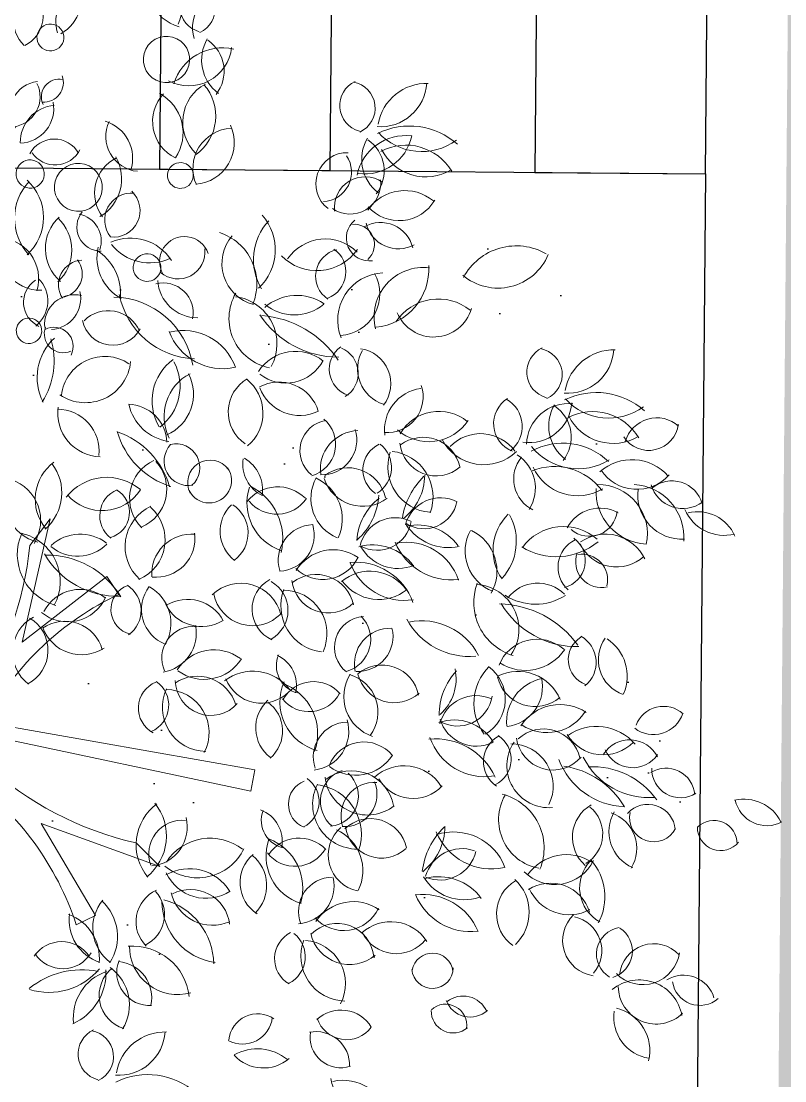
# Model space of a CAD drawing. Header units: millimetres. Extents: x 793 to 3159, y 750 to 2095.
# Drawn here: x 1216.486 to 1218.725, y 997.866 to 1000.975 of the extents above; entities that cross this region are included whole.
import ezdxf

# ---------------------------------------------------------------- set-up
doc = ezdxf.new("R2010")
doc.units = ezdxf.units.MM
doc.linetypes.add('CENTER', pattern=[50.8, 31.75, -6.35, 6.35, -6.35])
doc.linetypes.add('CONTINUA', pattern=[0])
for name, color, linetype in [('A-PISOS', 252, 'Continuous'), ('A-PROY', 252, 'Continuous'), ('A-VEGETACION', 65, 'Continuous')]:
    doc.layers.add(name, color=color, linetype=linetype)
doc.layers.add('JUNTA DE CONTROL', color=7, linetype='Continuous', true_color=0xf43e0b)
pattern_1 = [(50, (-2174.8441, -711.9263), (1.8218467, -0.1593909), [0.1905, -2.0955]), (355, (-2174.8441, -711.9263), (-0.3524342, 1.9105685), [0.1524, -1.6764058]), (100.451445, (-2174.6923, -711.9396), (1.4694125, 1.7511775), [0.1619001, -1.7809024]), (46.1842, (-2174.844, -711.4183), (2.7107904, -0.4204233), [0.28575, -3.14325]), (96.63556, (-2174.6182, -711.4533), (2.3740413, 2.4742612), [0.2428502, -2.671356]), (351.18415, (-2174.844, -711.4183), (2.3740413, 2.4742612), [0.2285997, -2.5145973]), (21, (-2174.5901, -711.5453), (1.5161439, -1.022652), [0.1905, -2.0955]), (326, (-2174.5901, -711.5453), (0.6180203, 1.8418797), [0.1524, -1.6764]), (71.451445, (-2174.4638, -711.6305), (2.1341642, 0.8192277), [0.1619001, -1.7808994]), (37.5, (-2174.8441, -711.9263), (0.03088603, 0.84555039), [0, -1.65608, 0, -1.7018, 0, -1.68275]), (7.5, (-2174.8441, -711.9263), (0.66819663, 1.00180575), [0, -0.97028, 0, -1.61798, 0, -0.64135]), (327.5, (-2175.4105, -711.9263), (1.35590595, -0.05728744), [0, -0.635, 0, -1.9812, 0, -2.6289]), (317.5, (-2175.6645, -711.9263), (1.4812918, 0.2542649), [0, -0.8255, 0, -1.31572, 0, -1.8669])]

# ---------------------------------------------------------------- blocks, each defined once
blk = doc.blocks.new('A$C15914C01')
at = {"layer": 'A-PISOS', "linetype": 'CONTINUA', "ltscale": 0.5}
h = blk.add_hatch(dxfattribs=at)
h.set_pattern_fill('AR-CONC', color=250, scale=0.01)
h.set_pattern_definition(pattern_1)
h.paths.add_polyline_path([(34.8168, -43.9696), (34.8168, -45.5368), (37.5768, -49.109), (37.8168, -48.8387), (37.8168, -47.0445), (37.1712, -47.0445)])
h.paths.add_polyline_path([(37.8168, 43.8485), (34.8168, 43.8485), (34.8168, 37.847), (34.8283, 37.0262), (37.8167, 37.0262)])
h.paths.add_polyline_path([(34.8283, 37.6485), (34.8168, 37.847), (34.8168, 34.847), (34.8283, 34.847)])
h.paths.add_polyline_path([(34.8283, 34.847), (34.8168, 34.847), (34.8168, 31.847), (34.8283, 31.847)])
h.paths.add_polyline_path([(34.8283, 31.847), (34.8168, 31.847), (34.8168, 28.847), (34.8283, 28.847)])
h.paths.add_polyline_path([(34.8283, 28.847), (34.8168, 28.847), (34.8168, 25.847), (34.8283, 25.847)])
h.paths.add_polyline_path([(34.8283, 25.847), (34.8168, 25.847), (34.8168, 22.847), (34.8283, 22.847)])
h.paths.add_polyline_path([(34.8283, 22.847), (34.8168, 22.847), (34.8168, 19.847), (34.8283, 19.847)])
h.paths.add_polyline_path([(34.8283, 19.847), (34.8168, 19.847), (34.8168, 16.847), (34.8283, 16.847)])
h.paths.add_polyline_path([(34.8283, 16.847), (34.8168, 16.847), (34.8168, 13.847), (34.8283, 13.847)])
h.paths.add_polyline_path([(34.8283, 13.847), (34.8168, 13.847), (34.8168, 10.847), (34.8283, 10.847)])
h.paths.add_polyline_path([(34.8283, 10.847), (34.8168, 10.847), (34.8168, 7.847), (34.8283, 7.847)])
h.paths.add_polyline_path([(34.8283, 7.847), (34.8168, 7.847), (34.8283, 4.847), (34.8302, 4.2785)])
h.paths.add_polyline_path([(35.4479, 70.8448), (34.8168, 70.847), (34.8168, 67.847), (35.4198, 67.8451)])
edge = h.paths.add_edge_path()
edge.add_line((34.8168, 74.1154), (34.8168, 73.847))
edge.add_line((34.8168, 73.847), (35.4697, 73.1776))
edge.add_arc((34.4697, 73.1776), 1, 360, 429.689)
h.paths.add_polyline_path([(34.8168, 43.847), (37.8168, 43.847), (34.8168, 43.8485)], flags=17)
h.paths.add_polyline_path([(37.8168, 3.6561), (34.828, 3.6563), (34.8168, -35.1005), (37.8168, -35.1005)])
h.paths.add_polyline_path([(34.8282, 4.2785), (34.8302, 4.2785), (34.8283, 4.847)])
h = blk.add_hatch(dxfattribs=at)
h.set_pattern_fill('AR-CONC', color=250, scale=0.01)
h.set_pattern_definition(pattern_1)
h.paths.add_polyline_path([(34.8168, -42.8196), (32.6278, -43.153), (34.8205, -45.9618), (37.6167, -49.5446), (37.8168, -49.3615), (37.8119, -45.957), (37.2624, -45.9569), (35.0767, -43.153)])
h.paths.add_polyline_path([(37.8168, -31.153), (31.8168, -31.153), (31.8168, -34.153), (37.8168, -34.153)])
h.paths.add_polyline_path([(37.8168, -28.153), (31.8168, -28.153), (31.8168, -31.153), (37.8168, -31.153)])
h.paths.add_polyline_path([(37.8168, -25.153), (31.8168, -25.153), (31.8168, -28.153), (37.8168, -28.153)])
h.paths.add_polyline_path([(37.8168, -22.153), (31.8168, -22.153), (31.8168, -25.153), (37.8168, -25.153)])
h.paths.add_polyline_path([(37.8168, -19.153), (31.8168, -19.153), (31.8168, -22.153), (37.8168, -22.153)])
h.paths.add_polyline_path([(37.8168, -16.153), (31.8168, -16.153), (31.8168, -19.153), (37.8168, -19.153)])
h.paths.add_polyline_path([(37.8168, -13.153), (31.8168, -13.153), (31.8168, -16.153), (37.8168, -16.153)])
h.paths.add_polyline_path([(37.8168, -10.153), (31.8168, -10.153), (31.8168, -13.153), (37.8168, -13.153)])
h.paths.add_polyline_path([(37.8168, -7.153), (31.8168, -7.153), (31.8168, -10.153), (37.8168, -10.153)])
h.paths.add_polyline_path([(37.8168, -4.153), (31.8168, -4.153), (31.8168, -7.153), (37.8168, -7.153)])
h.paths.add_polyline_path([(37.8168, -1.153), (31.8168, -1.153), (31.8168, -4.153), (37.8168, -4.153)])
h.paths.add_polyline_path([(37.8168, 1.847), (30.6868, 1.8451), (30.685, -0.9441), (31.8168, -0.2966), (31.8168, -1.153), (37.8168, -1.153)])
h.paths.add_polyline_path([(34.59, 4.845), (30.6888, 4.8472), (30.6868, 1.8451), (34.8168, 1.847), (37.8168, 1.847), (37.8222, 3.6561), (34.5899, 3.6564)])
h.paths.add_polyline_path([(34.5903, 7.847), (30.6908, 7.8447), (30.6888, 4.8472), (34.59, 4.845)])
h.paths.add_polyline_path([(34.5906, 10.845), (30.6929, 10.847), (30.6908, 7.847), (34.5903, 7.847)])
h.paths.add_polyline_path([(34.5908, 13.845), (30.695, 13.847), (30.6929, 10.8498), (34.5906, 10.845)])
h.paths.add_polyline_path([(34.5911, 16.845), (30.6969, 16.8585), (30.6949, 13.847), (34.5908, 13.845)])
h.paths.add_polyline_path([(34.5914, 19.847), (30.6989, 19.8439), (30.6969, 16.847), (34.5911, 16.845)])
h.paths.add_polyline_path([(34.5917, 22.847), (30.701, 22.847), (30.6989, 19.847), (34.5914, 19.847)])
h.paths.add_polyline_path([(34.5919, 25.845), (30.703, 25.8545), (30.701, 22.847), (34.5917, 22.847)])
h.paths.add_polyline_path([(34.5922, 28.845), (30.705, 28.847), (30.703, 25.8545), (34.5919, 25.845)])
h.paths.add_polyline_path([(34.5925, 31.845), (30.707, 31.847), (30.705, 28.8431), (34.5922, 28.845)])
h.paths.add_polyline_path([(34.5927, 34.847), (30.7091, 34.847), (30.707, 31.847), (34.5925, 31.845)])
h.paths.add_polyline_path([(34.8168, 37.847), (30.7111, 37.8474), (30.7091, 34.847), (34.5927, 34.847), (34.5929, 37.0264), (34.8167, 37.0263)])
h.paths.add_polyline_path([(34.8168, 40.847), (30.7131, 40.8474), (30.7111, 37.8474), (34.8168, 37.847)])
h.paths.add_polyline_path([(31.8168, -35.1004), (37.8168, -35.1004), (37.8168, -34.153), (31.8168, -34.153)])
h.paths.add_polyline_path([(34.8168, -42.8196), (31.8168, -38.9711), (31.8168, -42.1142), (32.6278, -43.153)])
edge = h.paths.add_edge_path()
edge.add_arc((36.3898, 42.3598), 1.2114, 269.2435, 270.7565)
edge.add_line((36.4058, 41.1485), (36.3738, 41.1485))
h.paths.add_polyline_path([(33.4212, 52.8383), (33.4232, 55.847), (30.7232, 55.8475), (30.7212, 52.8475)])
h.paths.add_polyline_path([(33.4293, 64.8439), (33.4313, 67.847), (30.7313, 67.8588), (30.7293, 64.847)])
h.paths.add_polyline_path([(33.4253, 58.8475), (33.4273, 61.8475), (30.7273, 61.8475), (30.7252, 58.8475)])
h.paths.add_polyline_path([(33.4273, 61.847), (33.4293, 64.847), (30.7293, 64.8469), (30.7273, 61.847)])
h.paths.add_polyline_path([(33.4232, 55.8473), (33.4252, 58.8443), (30.7252, 58.8521), (30.7233, 55.8475)])
h.paths.add_polyline_path([(33.4192, 49.8415), (33.4212, 52.8413), (30.7212, 52.8475), (30.7192, 49.8415)])
h.paths.add_polyline_path([(33.4172, 46.8418), (33.4192, 49.8415), (30.7192, 49.8415), (30.7171, 46.8418)])
edge = h.paths.add_edge_path()
edge.add_line((33.4164, 45.5627), (33.4172, 46.8418))
edge.add_line((33.4172, 46.8418), (30.7171, 46.8418))
edge.add_line((30.7171, 46.8418), (30.7131, 40.8474))
edge.add_line((30.7131, 40.8474), (34.8168, 40.847))
edge.add_line((34.8168, 40.847), (34.8168, 43.672))
edge.add_arc((35.4163, 45.58), 2, 180.4964, 252.5566, ccw=False)
edge = h.paths.add_edge_path()
edge.add_line((33.4183, 67.8436), (33.4463, 70.8436))
edge.add_line((33.4463, 70.8436), (31.8168, 70.8493))
edge.add_line((31.8168, 70.8493), (29.2404, 70.847))
edge.add_arc((28.732, 68.9127), 2, -0.0386, 75.2748, ccw=False)
edge.add_line((30.732, 68.9114), (30.7313, 67.8475))
edge.add_line((30.7313, 67.8475), (33.4183, 67.8436))
edge = h.paths.add_edge_path()
edge.add_line((33.4333, 70.8393), (33.4337, 71.5955))
edge.add_arc((31.4338, 71.5781), 2, 0.4964, 78.8828)
edge.add_line((31.8194, 73.5406), (31.8168, 70.847))
edge.add_line((31.8168, 70.847), (33.4333, 70.8393))
h = blk.add_hatch(dxfattribs=at)
h.set_pattern_fill('AR-HBONE', color=250, scale=0.005, angle=45)
h.set_pattern_definition([(90, (-2174.8441, -711.9263), (-0.508, 0.508), [1.524, -0.508]), (180, (-2174.8441, -711.4183), (-0.508, 0.508), [1.524, -0.508])])
h.paths.add_polyline_path([(40.8168, 40.847), (37.8168, 40.847), (37.8168, 38.0242), (37.8168, 37.6485), (39.0283, 37.6485), (40.8168, 37.847)])
h.paths.add_polyline_path([(40.8168, 37.847), (39.0283, 37.6485), (39.0283, 34.847), (40.8168, 34.847)])
h.paths.add_polyline_path([(40.8168, 34.8315), (39.0283, 34.8315), (39.0283, 28.847), (40.8168, 28.847)])
h.paths.add_polyline_path([(40.8168, 28.847), (39.0283, 28.847), (39.0283, 25.847), (40.8168, 25.847)])
h.paths.add_polyline_path([(40.8168, 25.847), (39.0283, 25.847), (39.0283, 22.847), (40.8168, 22.847)])
h.paths.add_polyline_path([(40.8168, 22.847), (39.0283, 22.847), (39.0283, 19.847), (40.8168, 19.847)])
h.paths.add_polyline_path([(40.8168, 19.847), (39.0283, 19.847), (39.0283, 16.847), (40.8168, 16.847)])
h.paths.add_polyline_path([(40.8168, 16.847), (39.0283, 16.847), (39.0283, 13.847), (40.8168, 13.847)])
h.paths.add_polyline_path([(40.8168, 13.847), (39.0283, 13.847), (39.0283, 10.8467), (40.8168, 10.847)])
h.paths.add_polyline_path([(40.8168, 10.847), (39.0283, 10.8467), (39.0283, 7.847), (40.8168, 7.847)])
h.paths.add_polyline_path([(40.8168, 7.847), (39.0283, 7.847), (39.0283, 4.2785), (40.8168, 4.847)])
h.paths.add_polyline_path([(40.8168, 1.847), (37.8168, 1.847), (37.8168, -1.153), (40.8168, -1.153)])
h.paths.add_polyline_path([(40.8168, -1.153), (37.8168, -1.153), (37.8168, -4.153), (40.8168, -4.153)])
h.paths.add_polyline_path([(40.8168, -4.153), (37.8168, -4.153), (37.8168, -7.153), (40.8168, -7.153)])
h.paths.add_polyline_path([(40.8168, -7.153), (37.8168, -7.153), (37.8168, -10.153), (40.8168, -10.153)])
h.paths.add_polyline_path([(40.8168, -10.153), (37.8168, -10.153), (37.8168, -13.153), (40.8168, -13.153)])
h.paths.add_polyline_path([(40.8168, -13.8545), (40.8168, -13.153), (37.8168, -13.153), (37.8168, -16.153), (39.7085, -16.153), (39.7085, -13.8545)])
h.paths.add_polyline_path([(39.7084, -16.153), (37.8168, -16.153), (37.8168, -19.153), (39.7084, -19.153)])
h.paths.add_polyline_path([(39.6177, -19.153), (37.8168, -19.153), (37.8168, -22.153), (39.6177, -22.153)])
h.paths.add_polyline_path([(39.6202, -22.153), (37.8168, -22.153), (37.8168, -25.153), (39.6202, -25.153)])
h.paths.add_polyline_path([(39.6177, -25.153), (37.8168, -25.153), (37.8168, -28.153), (39.6177, -28.153)])
h.paths.add_polyline_path([(39.6177, -28.153), (37.8168, -28.153), (37.8168, -31.153), (39.6177, -31.153)])
h.paths.add_polyline_path([(39.6177, -31.153), (37.8168, -31.153), (37.8168, -34.153), (39.6177, -34.153)])
h.paths.add_polyline_path([(39.6177, -34.153), (37.8168, -34.153), (37.8168, -35.1024), (39.6177, -35.1024)])
h.paths.add_polyline_path([(40.8168, -45.957), (37.8168, -45.957), (37.8168, -49.3615), (38.3271, -48.8946), (38.7327, -49.153), (39.1705, -49.4318), (40.8168, -49.153)])
h.paths.add_polyline_path([(40.8168, -49.153), (39.1705, -49.4318), (38.8819, -50.3504), (40.8217, -50.3538)])
h.paths.add_polyline_path([(40.8168, 43.5795), (37.8168, 43.5798), (37.8168, 40.847), (40.8168, 40.847)])
h.paths.add_polyline_path([(38.79, 4.2785), (38.7899, 3.656), (37.8168, 3.6561), (37.8168, 1.847), (40.8168, 1.847), (40.8168, 4.847), (39.0283, 4.2785)])
blk = doc.blocks.new('XR-CONJUNTO$0$A$C458D45B7')
at = {"lineweight": 0, "extrusion": (-2.43104e-07, -5.45806e-06, 1)}
blk.add_lwpolyline([(0.1057, -1.746), (0.1681, -1.7494, -0.110183), (-0.0866, -0.95, -0.110183), (0.0225, -0.1181, 0.069274), (0.0548, -0.1083, -0.159056), (0.3751, -0.5382), (0.4313, -0.5098), (0.2694, -0.2414), (0.6188, -0.3643), (0.5483, -0.2962, -0.129481), (0.1024, -0.068, 0.184379), (0.1254, 0.0127), (0.8832, -0.1415), (0.8943, -0.0784), (0.1156, 0.0518, -0.487233), (0.1075, 0.0667, -0.157099), (0.4909, 0.4325), (0.4557, 0.4846), (0.2096, 0.2904), (0.2879, 0.6525), (0.2292, 0.5741, -0.1274), (0.063, 0.1098, -1.508538), (0.0487, 0.1166), (-0.0409, 1.3604), (-0.1014, 1.2588), (-0.0393, 0.4627, -0.187108), (-0.3498, 1.1361), (-0.3949, 1.1174), (-0.3356, 0.7801), (-0.586, 0.9428), (-0.6161, 0.9071, -0.222061), (-0.0345, 0.1193), (-0.0367, 0.1218), (-0.9935, 0.563), (-0.9683, 0.4373, -0.148996), (-0.7862, 0.3977), (-0.1177, 0.0214, -0.61159), (-0.1188, -0.006, -0.101655), (-1.381, -0.3864), (-1.4565, -0.4291), (-0.657, -0.3716, -0.12496), (-1.5382, -0.8654), (-1.5037, -0.924), (-0.968, -0.7054), (-1.2263, -1.1913), (-1.1801, -1.2004, -0.176723), (-0.0978, -0.0662, 0.164875), (-0.0374, -0.112, -0.122319), (-0.6656, -1.3725), (-0.6394, -1.3961), (-0.165, -0.7555, -0.101541), (-0.347, -1.7346), (-0.3067, -1.749), (-0.1198, -1.2235), (0.1057, -1.746)], format="xyb", close=True, dxfattribs=at)
at = {"lineweight": 0, "extrusion": (2.43104e-07, 5.45806e-06, -1)}
for centre, major_axis, start_param, end_param in [((0.688, 2.225), (0.0962, 0.0876, 0), 2.57333, 4.340108), ((0.5415, 2.16), (0.0814, -0.0894, 0), 4.063505, 5.902251), ((0.4113, 2.1131), (0.0882, 0.0804, 0), 3.589355, 4.996061), ((0.2426, 2.1833), (0.0844, -0.0926, 0), -1.249896, 0.196732), ((0.7328, 2.1612), (0.0578, 0.0526, 0), 2.569534, 5.006064), ((0.8068, 2.0986), (0.0767, -0.0842, 0), 2.01587, 3.830331), ((0.6811, 2.1531), (0.0521, -0.0572, 0), 4.051015, 6.582941), ((0.2617, 2.1105), (0.0688, 0.0627, 0), 3.032355, 5.058346), ((0.1574, 2.1274), (0.0654, -0.0718, 0), 4.641666, 6.55095), ((0.2763, 2.065), (0.0265, -0.0292, 0), 2.96706, 9.250245), ((0.6173, 2.0033), (0.0458, -0.0503, 0), 2.96706, 9.250245), ((0.8432, 2.0039), (0.0909, 0.0828, 0), 2.943806, 4.400315), ((0.6766, 1.9695), (0.0813, 0.074, 0), 6.042078, 7.680112), ((0.6822, 2.053), (0.0934, 0.0851, 0), 0.83891, 2.788684), ((0.7827, 1.8893), (0.1106, 0.1007, 0), 4.167211, 5.662811), ((0.2485, 1.8483), (0.0645, 0.0587, 0), 3.279326, 5.34853), ((0.1587, 1.8899), (0.0599, -0.0657, 0), -1.298179, 0.629945), ((0.3027, 1.8914), (0.038, 0.0346, 0), 3.41254, 5.663172), ((0.2576, 1.933), (0.0391, -0.0429, 0), -1.182408, 0.791652), ((0.7942, 1.8207), (0.0945, 0.0861, 0), 3.069205, 4.94146), ((0.6241, 1.8375), (0.0937, -0.1029, 0), -1.562221, 0.105445), ((1.2047, 1.8735), (0.0578, 0.0526, 0), 2.569534, 5.006064), ((1.153, 1.8655), (0.0521, -0.0572, 0), 4.051015, 6.582941), ((1.245, 1.9477), (0.0917, -0.1007, 0), -0.777492, 0.800951), ((1.3822, 1.7948), (0.0977, -0.1073, 0), 2.477681, 3.902549), ((0.6974, 1.8223), (0.0803, -0.0881, 0), 1.183739, 3.047674), ((0.5353, 1.7872), (0.0891, -0.0979, 0), 4.371945, 6.030471), ((0.2993, 1.7579), (0.0802, 0.073, 0), 3.851049, 5.360604), ((0.1863, 1.8557), (0.0752, 0.0685, 0), 0.549271, 2.256423), ((0.5443, 1.7771), (0.0762, 0.0694, 0), 2.397876, 4.305471), ((0.4071, 1.7121), (0.0839, 0.0764, 0), 5.736427, 7.331583), ((0.6963, 1.7598), (0.0902, 0.0822, 0), 0.291251, 2.225608), ((1.3334, 1.6034), (0.156, 0.1421, 0), 4.983233, 6.17178), ((0.8155, 1.6854), (0.0871, 0.0794, 0), 3.456952, 5.395047), ((1.3151, 1.7162), (0.0909, 0.0828, 0), 2.943806, 4.400315), ((1.3213, 1.6411), (0.1073, 0.0977, 0), 4.075394, 5.568293), ((1.2007, 1.813), (0.1037, 0.0945, 0), 0.93843, 2.439379), ((1.1485, 1.6818), (0.0813, 0.074, 0), 6.042078, 7.680112), ((1.3664, 1.9112), (0.1269, 0.1155, 0), 1.666781, 3.133707), ((1.3223, 1.6016), (0.1055, -0.1158, 0), 3.38331, 4.908592), ((0.2911, 1.6865), (0.0543, -0.0596, 0), 2.783843, 4.943077), ((1.3796, 1.8101), (0.0974, -0.107, 0), 0.190237, 1.841773), ((0.2206, 1.6638), (0.0279, -0.0307, 0), 2.96706, 9.250245), ((0.2927, 1.773), (0.0551, -0.0605, 0), -0.367339, 1.701332), ((0.5249, 1.6104), (0.0852, 0.0776, 0), 3.223324, 4.985448), ((0.3599, 1.6511), (0.0868, -0.0953, 0), -1.359902, 0.197615), ((1.1499, 1.643), (0.0617, -0.0677, 0), 1.384738, 3.90545), ((1.0761, 1.677), (0.064, 0.0583, 0), 0.142939, 2.254521), ((0.3621, 1.6258), (0.0473, -0.0519, 0), 2.96706, 9.250245), ((0.6611, 1.6633), (0.0255, -0.028, 0), 2.96706, 9.250245), ((1.1583, 1.6449), (0.0609, -0.0669, 0), -0.950418, 1.336182), ((1.2034, 1.5741), (0.0607, -0.0666, 0), 2.180672, 4.465833), ((0.3329, 1.535), (0.1162, 0.1058, 0), 3.122332, 4.628138), ((0.1137, 1.5352), (0.0992, -0.1089, 0), 4.60613, 6.275435), ((1.3207, 1.4939), (0.0968, 0.0882, 0), 4.468963, 6.135104), ((0.519, 1.5316), (0.0583, 0.0531, 0), 3.20052, 5.540096), ((0.4659, 1.5585), (0.0576, 0.0524, 0), 6.197346, 8.707644), ((1.3021, 1.6577), (0.0817, -0.0897, 0), -0.311589, 1.576583), ((0.3928, 1.4461), (0.093, 0.0847, 0), 3.00647, 4.70236), ((0.2174, 1.441), (0.0857, -0.0942, 0), 4.621829, 6.268915), ((0.4297, 1.5099), (0.0477, -0.0524, 0), 0.723336, 2.981842), ((0.351, 1.4686), (0.0589, 0.0537, 0), 5.629135, 7.342477), ((1.0445, 1.4197), (0.1124, -0.1235, 0), 1.763492, 3.048606), ((0.7863, 1.4466), (0.1042, -0.1145, 0), -1.558089, -0.023624), ((1.2163, 1.4846), (0.0497, 0.0453, 0), 2.154095, 4.761131), ((1.1728, 1.4657), (0.0436, 0.0397, 0), 5.34712, 7.859851), ((1.25, 1.4337), (0.0652, -0.0716, 0), 3.353873, 5.207545), ((1.3013, 1.5509), (0.0718, 0.0654, 0), 1.80201, 3.64249), ((0.5181, 1.3374), (0.1044, 0.0951, 0), 5.019594, 6.451334), ((0.7305, 1.3462), (0.1061, -0.1165, 0), 4.17789, 5.832144), ((0.1269, 1.3556), (0.0816, -0.0896, 0), 3.861328, 5.736568), ((0.2517, 1.4439), (0.0813, -0.0893, 0), 0.692403, 2.597207), ((0.6755, 1.4112), (0.0541, 0.0492, 0), 3.323125, 6.680457), ((0.9098, 1.4071), (0.0922, 0.084, 0), 2.564354, 4.581363), ((1.0885, 1.3478), (0.0896, -0.0984, 0), 2.894701, 4.651743), ((1.6493, 1.2899), (0.1299, 0.1183, 0), 4.360495, 5.965464), ((0.5532, 1.4203), (0.0906, -0.0995, 0), 1.225027, 2.53816), ((0.3386, 1.3139), (0.1111, 0.1012, 0), 5.998219, 7.087887), ((0.5719, 1.5492), (0.0963, -0.1058, 0), 0.28559, 1.630807), ((0.5656, 1.3923), (0.03, 0.0273, 0), 4.537856, 10.821041), ((0.6565, 1.4383), (0.058, 0.0528, 0), 0.609123, 3.014918), ((1.0623, 1.533), (0.1074, 0.0978, 0), 1.343784, 3.09522), ((1.1401, 1.3718), (0.0592, 0.0539, 0), 2.883799, 5.216128), ((1.0667, 1.3837), (0.0606, 0.0551, 0), 6.049447, 8.223314), ((1.5934, 1.501), (0.1183, 0.1077, 0), 1.123877, 3.002143), ((0.3792, 1.34), (0.0537, 0.0489, 0), 3.300559, 5.386403), ((0.3059, 1.3712), (0.047, -0.0517, 0), -1.484129, 0.591907), ((1.3773, 1.2548), (0.1071, 0.0976, 0), 3.627143, 5.564226), ((1.2205, 1.3933), (0.1266, 0.1153, 0), 0.666936, 2.208248), ((1.264, 1.2447), (0.093, -0.1021, 0), 1.914643, 3.826952), ((1.1267, 1.3204), (0.0823, -0.0904, 0), -1.350697, 0.677345), ((0.2821, 1.2878), (0.0574, 0.0522, 0), 2.730264, 4.858108), ((0.1823, 1.2903), (0.0689, 0.0627, 0), 6.226378, 7.911591), ((0.6146, 1.2601), (0.0646, 0.0589, 0), 5.18643, 7.216869), ((0.7131, 1.3623), (0.078, -0.0856, 0), 0.71814, 2.246675), ((0.3543, 1.2232), (0.0647, 0.0589, 0), 3.77537, 5.684318), ((0.2804, 1.2992), (0.0616, -0.0676, 0), -1.060709, 0.668141), ((0.7141, 1.3599), (0.1576, -0.173, 0), 0.768602, 2.105454), ((0.9544, 1.2463), (0.1089, 0.0991, 0), 2.493376, 4.396862), ((0.8083, 1.1701), (0.0944, -0.1037, 0), 4.007914, 5.933263), ((1.0067, 1.1728), (0.1048, 0.0954, 0), 4.716479, 6.042626), ((1.4218, 1.1595), (0.1096, 0.0998, 0), 4.447218, 6.124093), ((0.4666, 1.0653), (0.1771, 0.1613, 0), 5.461091, 6.84641), ((0.9976, 1.3915), (0.0994, 0.0906, 0), 1.606077, 3.000648), ((1.4067, 1.3114), (0.0854, 0.0778, 0), 1.013458, 3.478607), ((0.2212, 1.2039), (0.0251, -0.0276, 0), 2.96706, 9.250245), ((0.4539, 1.1647), (0.0674, -0.074, 0), 3.084947, 5.021288), ((1.126, 1.4092), (0.1849, -0.2031, 0), 0.724844, 1.720325), ((0.8824, 0.9572), (0.2007, -0.2203, 0), 3.951237, 4.849497), ((0.3219, 1.1961), (0.0413, 0.0376, 0), 1.904971, 4.226386), ((0.2947, 1.1586), (0.0418, 0.038, 0), 4.960058, 7.482544), ((0.4667, 1.2536), (0.0608, -0.0668, 0), -0.356332, 2.108317), ((0.6754, 1.047), (0.1193, 0.1087, 0), 5.189388, 6.675069), ((0.404, 1.0684), (0.1166, 0.1062, 0), 3.391768, 4.694757), ((0.789, 1.2657), (0.1133, -0.1244, 0), 0.509459, 1.944003), ((0.0747, 1.1135), (0.1489, -0.1635, 0), -1.143034, -0.269005), ((1.0044, 1.0208), (0.0958, 0.0872, 0), 4.447811, 6.117663), ((1.1831, 1.0996), (0.0543, -0.0596, 0), 1.053155, 3.251216), ((1.1076, 1.0867), (0.0591, 0.0538, 0), 5.835663, 8.030113), ((1.2949, 1.1015), (0.0809, 0.0737, 0), 2.615368, 4.390992), ((1.1796, 1.057), (0.0767, 0.0698, 0), 5.582465, 7.669786), ((1.7599, 1.0963), (0.0578, 0.0526, 0), 2.569534, 5.006064), ((1.7082, 1.0883), (0.0521, -0.0572, 0), 4.051015, 6.582941), ((1.8002, 1.1705), (0.0917, -0.1007, 0), -0.777492, 0.800951), ((1.9374, 1.0176), (0.0977, -0.1073, 0), 2.477681, 3.902549), ((0.4453, 1.0026), (0.0862, -0.0946, 0), 2.411906, 4.458151), ((0.733, 1.0028), (0.1005, -0.1104, 0), 1.763934, 3.246801), ((0.9742, 1.1809), (0.0917, 0.0835, 0), 1.215767, 2.960129), ((0.3875, 1.1271), (0.0983, 0.0895, 0), 0.821795, 2.898602), ((0.5136, 1.0438), (0.1022, -0.1123, 0), -1.329517, 0.075588), ((0.7607, 0.957), (0.1046, 0.0952, 0), 3.406103, 4.964674), ((0.5733, 1.0213), (0.0973, 0.0886, 0), 0.263422, 1.881827), ((0.9191, 0.9718), (0.0753, -0.0827, 0), 1.313815, 3.349576), ((0.7825, 0.9675), (0.0853, -0.0936, 0), 4.544935, 6.312543), ((0.9566, 0.9403), (0.0806, -0.0885, 0), 3.370813, 5.157583), ((1.0156, 1.0868), (0.0921, 0.0838, 0), 1.841381, 3.51856), ((1.3902, 0.9219), (0.092, 0.0838, 0), 3.755875, 5.297094), ((1.2736, 1.0193), (0.0776, 0.0706, 0), 0.406359, 2.386168), ((1.8885, 0.8262), (0.156, 0.1421, 0), 4.983233, 6.17178), ((1.672, 0.944), (0.0638, 0.0581, 0), 2.666489, 4.89175), ((1.5789, 0.9353), (0.0672, 0.0612, 0), 5.948182, 7.930883), ((1.6894, 1.0137), (0.0927, 0.0844, 0), 0.799218, 2.447222), ((1.8061, 0.8808), (0.0831, -0.0913, 0), 2.334246, 3.973514), ((1.8703, 0.939), (0.0909, 0.0828, 0), 2.943806, 4.400315), ((1.7037, 0.9046), (0.0813, 0.074, 0), 6.042078, 7.680112), ((1.9216, 1.134), (0.1269, 0.1155, 0), 1.666781, 3.133707), ((1.8775, 0.8244), (0.1055, -0.1158, 0), 3.38331, 4.908592), ((0.4352, 0.9639), (0.0945, 0.0861, 0), 2.328388, 4.010629), ((0.3074, 0.8519), (0.0825, -0.0906, 0), 3.871605, 5.548723), ((0.5124, 0.8744), (0.0783, -0.0859, 0), 3.897025, 5.395627), ((0.6515, 1.021), (0.0937, -0.1029, 0), 0.865807, 2.090792), ((1.4262, 0.848), (0.0876, -0.0961, 0), 2.814409, 4.565511), ((1.9348, 1.0329), (0.0974, -0.107, 0), 0.190237, 1.841773), ((2.0648, 0.8685), (0.071, 0.0646, 0), 4.151426, 6.168286), ((1.1085, 0.8596), (0.0605, -0.0665, 0), 1.397227, 3.718561), ((1.0273, 0.8777), (0.0708, 0.0645, 0), 6.13543, 8.311571), ((1.3947, 1.027), (0.0932, -0.1024, 0), -0.25807, 1.453854), ((2.0405, 0.9558), (0.0587, -0.0645, 0), -0.724942, 1.726058), ((0.7111, 0.9782), (0.1764, 0.1607, 0), 2.607777, 3.594798), ((0.4092, 0.6837), (0.1599, -0.1755, 0), 4.193139, 5.172554), ((1.1927, 0.8056), (0.0766, -0.0842, 0), 2.169655, 3.836341), ((1.083, 0.891), (0.0687, -0.0755, 0), -1.14803, 0.774852), ((1.3802, 0.7905), (0.0819, 0.0746, 0), 4.800278, 6.787688), ((1.5489, 0.7897), (0.0916, 0.0834, 0), 4.639012, 6.391459), ((1.7909, 0.6955), (0.1422, 0.1295, 0), 4.938646, 6.213219), ((0.6923, 0.8252), (0.053, 0.0483, 0), 2.11983, 4.621615), ((0.6552, 0.806), (0.0473, -0.0519, 0), 3.641237, 6.274918), ((1.2873, 0.805), (0.0618, 0.0563, 0), 2.887633, 4.992149), ((1.1995, 0.8106), (0.0592, -0.065, 0), 4.536575, 6.457466), ((1.4175, 0.8946), (0.0717, -0.0787, 0), 0.005641, 2.204362), ((1.5569, 0.9599), (0.1017, 0.0926, 0), 1.53285, 3.394624), ((1.8321, 0.9856), (0.1277, 0.1163, 0), 1.736283, 3.202468), ((1.4108, 0.8151), (0.0902, -0.0991, 0), 0.806193, 2.626396), ((1.2759, 0.7256), (0.0902, -0.0991, 0), 3.977608, 5.798449), ((1.7473, 0.7824), (0.0749, 0.0682, 0), 2.758287, 4.551845), ((1.5937, 0.7543), (0.0858, 0.0782, 0), 6.016735, 7.583178), ((1.9932, 0.6983), (0.0961, -0.1055, 0), 3.150996, 4.716777), ((0.3803, 0.7108), (0.0919, -0.1009, 0), 1.624865, 3.229554), ((0.1796, 0.7281), (0.1049, 0.0955, 0), 0.07837, 1.580857), ((0.6433, 0.7157), (0.0909, 0.0827, 0), 3.087567, 5.006464), ((0.5096, 0.7413), (0.0805, -0.0883, 0), 4.696397, 6.629756), ((0.7562, 0.7629), (0.0488, 0.0445, 0), 3.38584, 6.377399), ((0.9534, 0.8183), (0.0686, -0.0753, 0), 1.181124, 2.464126), ((0.8007, 0.7407), (0.0738, -0.081, 0), 4.41164, 5.590802), ((1.1603, 0.6968), (0.0837, 0.0762, 0), 4.801306, 6.789719), ((1.7659, 0.6448), (0.1288, 0.1173, 0), 5.061729, 6.377885), ((1.8322, 0.877), (0.0963, -0.1058, 0), 0.185746, 1.870263), ((2.0064, 0.8809), (0.0937, 0.0854, 0), 1.46165, 3.280739), ((0.4546, 0.6245), (0.1119, 0.1019, 0), 4.537637, 6.148789), ((0.7533, 0.7689), (0.0485, 0.0442, 0), 0.126469, 3.40752), ((1.1767, 0.7201), (0.084, -0.0923, 0), 1.118017, 2.804838), ((1.0123, 0.6583), (0.089, -0.0977, 0), 4.294454, 5.876201), ((1.2035, 0.8172), (0.0808, -0.0887, 0), 0.092923, 1.977664), ((1.541, 0.6301), (0.1501, -0.1649, 0), 2.46149, 3.089068), ((1.2241, 0.7888), (0.1083, -0.1189, 0), -0.839842, 0.076229), ((2.1109, 0.6877), (0.0621, -0.0682, 0), 3.181514, 5.162167), ((0.2764, 0.6991), (0.0791, -0.0868, 0), 0.945198, 2.934572), ((0.1335, 0.6463), (0.0937, 0.0853, 0), 5.766347, 7.572893), ((1.0128, 0.7058), (0.1097, 0.0999, 0), 2.621006, 4.188153), ((0.9555, 0.6379), (0.0846, 0.077, 0), 4.543425, 6.229143), ((0.7976, 0.5988), (0.1163, -0.1277, 0), 4.342379, 5.681106), ((2.0436, 0.7493), (0.1051, -0.1154, 0), 0.784975, 2.34939), ((1.895, 0.6229), (0.1068, 0.0972, 0), 5.428094, 7.228134), ((1.9916, 0.6138), (0.1043, -0.1145, 0), 3.932876, 5.51985), ((2.1397, 0.7382), (0.0871, -0.0957, 0), 0.673365, 2.436248), ((2.1421, 0.7965), (0.0656, -0.072, 0), 0.099805, 2.010463), ((0.4387, 0.8112), (0.0987, 0.0899, 0), 1.297522, 3.159771), ((0.5159, 0.6636), (0.061, 0.0556, 0), 2.958553, 5.050228), ((0.4434, 0.6729), (0.0569, 0.0518, 0), 5.979441, 8.297994), ((0.9514, 0.7771), (0.0779, 0.0709, 0), 1.330154, 3.178298), ((1.3643, 0.5848), (0.1194, -0.1311, 0), 2.37923, 3.193648), ((1.061, 0.7395), (0.128, -0.1405, 0), -0.784182, 0.00199), ((1.4333, 0.6173), (0.0792, 0.0721, 0), 4.133492, 5.913453), ((0.6376, 0.5747), (0.0955, 0.087, 0), 3.026359, 5.017378), ((0.4987, 0.5933), (0.0856, -0.0939, 0), 4.598202, 6.607048), ((0.893, 0.6212), (0.0718, -0.0788, 0), 1.372404, 3.112871), ((0.7697, 0.6152), (0.0667, -0.0732, 0), 4.451717, 6.378593), ((1.3835, 0.7314), (0.0727, 0.0663, 0), 0.919137, 2.878591), ((1.9006, 0.5896), (0.0803, 0.0731, 0), 4.360409, 5.96059), ((1.8685, 0.697), (0.0551, -0.0606, 0), -0.732342, 1.438682), ((2.2645, 0.7491), (0.086, -0.0945, 0), 0.49687, 1.882198), ((2.1878, 0.572), (0.0873, 0.0795, 0), 5.195254, 6.607348), ((1.3008, 0.5586), (0.0784, 0.0714, 0), 4.101275, 5.885898), ((1.2466, 0.6694), (0.0679, -0.0745, 0), -0.680065, 1.231452), ((1.3665, 0.4977), (0.0986, -0.1083, 0), 3.64898, 4.819134), ((1.7353, 0.573), (0.0996, -0.1093, 0), 1.696285, 3.096425), ((1.4938, 0.597), (0.1088, -0.1195, 0), -1.343022, -0.102244), ((1.0619, 0.538), (0.0771, 0.0702, 0), 3.578431, 5.411906), ((0.9566, 0.6106), (0.0784, 0.0714, 0), 0.436241, 2.259906), ((1.4562, 0.728), (0.1107, 0.1008, 0), 2.096157, 3.293233), ((1.632, 0.5695), (0.0934, 0.085, 0), 2.670249, 4.371423), ((1.466, 0.5092), (0.0985, 0.0897, 0), 5.897661, 7.518178), ((1.7945, 0.4948), (0.1, -0.1098, 0), 2.927447, 4.595886), ((1.9175, 0.4935), (0.0864, -0.0949, 0), 3.269555, 4.993185), ((0.3473, 0.5481), (0.1144, 0.1041, 0), 2.574184, 4.282798), ((0.1739, 0.4673), (0.1074, 0.0978, 0), 5.661239, 7.506176), ((0.3775, 0.4816), (0.0855, -0.0938, 0), 3.133589, 4.529593), ((0.7039, 0.4946), (0.0785, -0.0862, 0), 2.224787, 3.959624), ((0.5985, 0.5983), (0.0772, -0.0848, 0), -0.971714, 0.825484), ((1.2348, 0.4358), (0.1098, 0.1, 0), 5.169368, 6.378412), ((1.464, 0.6612), (0.1312, 0.1195, 0), 2.177072, 3.48534), ((1.3334, 0.431), (0.1199, 0.1092, 0), 5.273956, 6.694812), ((1.7713, 0.7471), (0.1424, 0.1297, 0), 1.613061, 2.85523), ((1.8678, 0.5245), (0.0662, 0.0603, 0), 3.038614, 4.984341), ((1.7767, 0.5428), (0.0601, 0.0547, 0), 6.07195, 8.333963), ((1.949, 0.6437), (0.0794, -0.0872, 0), -0.015353, 1.86175), ((0.368, 0.6662), (0.0824, -0.0905, 0), -0.048217, 1.418847), ((1.1197, 0.4426), (0.0853, -0.0936, 0), 2.842397, 4.486074), ((1.3079, 0.64), (0.0836, -0.0918, 0), 0.349385, 1.792287), ((1.9049, 0.5403), (0.0506, -0.0555, 0), 0.487336, 2.659089), ((1.8486, 0.4869), (0.0508, -0.0558, 0), 3.712422, 5.67171), ((0.4848, 0.6728), (0.1815, 0.1653, 0), 2.267371, 3.356236), ((0.2817, 0.2924), (0.1875, 0.1708, 0), 5.421192, 6.468659), ((1.088, 0.5957), (0.0844, 0.0768, 0), 1.169358, 3.071745), ((1.1863, 0.3544), (0.1203, -0.1321, 0), 3.77634, 5.096511), ((1.3275, 0.5924), (0.1258, 0.1146, 0), 2.147165, 3.513976), ((1.0697, 0.3839), (0.0756, -0.083, 0), 3.217275, 5.232157), ((1.2286, 0.3762), (0.0968, 0.0882, 0), 4.743456, 6.397223), ((0.8499, 0.3477), (0.0893, 0.0814, 0), 4.677287, 6.768745), ((0.9807, 0.3937), (0.0663, -0.0728, 0), 1.151836, 3.380423), ((0.8908, 0.3895), (0.0716, 0.0652, 0), 5.958243, 8.074739), ((1.1049, 0.4906), (0.0793, 0.0722, 0), 1.533613, 3.760744), ((1.2521, 0.5565), (0.0977, 0.089, 0), 1.621032, 3.240103), ((1.6951, 0.4196), (0.1098, -0.1206, 0), 1.02251, 2.655312), ((1.5334, 0.3392), (0.0887, -0.0974, 0), 3.932198, 6.037993), ((1.7204, 0.3656), (0.0819, 0.0746, 0), 4.52524, 6.227149), ((0.3792, 0.3265), (0.0887, 0.0807, 0), 4.34242, 6.095432), ((0.5438, 0.3888), (0.0506, -0.0556, 0), 0.976067, 3.515728), ((0.4689, 0.3853), (0.0651, 0.0593, 0), 6.016389, 7.957666), ((0.6684, 0.3905), (0.0743, -0.0816, 0), 1.111405, 2.949037), ((0.5221, 0.3476), (0.0827, -0.0908, 0), 4.385057, 5.965421), ((0.8831, 0.4602), (0.0782, -0.0859, 0), -0.072116, 2.100473), ((1.1017, 0.4035), (0.0999, 0.091, 0), 2.417589, 4.240237), ((0.975, 0.3218), (0.0943, 0.0859, 0), 5.432363, 7.442825), ((1.7114, 0.5766), (0.1199, 0.1092, 0), 1.728261, 2.878998), ((0.3412, 0.4715), (0.0815, -0.0894, 0), -0.427869, 1.420817), ((0.7343, 0.4586), (0.0876, 0.0797, 0), 1.74724, 3.424228), ((0.694, 0.3011), (0.0877, 0.0799, 0), 4.909127, 6.523622), ((1.6034, 0.1235), (0.2151, 0.1959, 0), 5.465833, 6.388216), ((1.8324, 0.5474), (0.1895, 0.1725, 0), 2.274403, 3.341796), ((1.2161, 0.2832), (0.0673, 0.0612, 0), 2.962339, 5.371728), ((1.1335, 0.306), (0.0721, 0.0656, 0), 6.233027, 8.310845), ((1.3814, 0.1749), (0.139, 0.1266, 0), 5.240357, 6.537285), ((0.2987, 0.2614), (0.0867, 0.079, 0), 2.948546, 4.941983), ((0.1742, 0.2654), (0.0747, -0.082, 0), 4.412692, 6.529461), ((0.3347, 0.2385), (0.0842, 0.0767, 0), 4.833416, 6.74424), ((0.7107, 0.2483), (0.0618, -0.0679, 0), 1.870853, 3.974654), ((0.6043, 0.3192), (0.085, 0.0774, 0), 0.530242, 2.140399), ((1.5187, 0.4684), (0.1407, -0.1545, 0), 0.640677, 1.802056), ((0.3825, 0.3752), (0.0813, -0.0893, 0), 0.151486, 1.957587), ((1.2881, 0.2359), (0.0702, -0.0771, 0), 2.086658, 3.920651), ((1.193, 0.3155), (0.0695, -0.0763, 0), -1.080273, 0.780013), ((1.7193, 0.1934), (0.0877, 0.0798, 0), 4.231785, 6.165473), ((1.8882, 0.2529), (0.0574, 0.0522, 0), 2.659984, 4.886166), ((1.8046, 0.2444), (0.0651, 0.0593, 0), 5.956365, 7.910978), ((2.0071, 0.2546), (0.073, -0.0801, 0), 1.067899, 2.92199), ((1.8529, 0.2045), (0.0881, -0.0968, 0), 4.451396, 5.845093), ((1.6841, 0.3589), (0.1027, 0.0935, 0), 1.321927, 2.871663), ((0.7728, 0.1444), (0.0947, 0.0862, 0), 4.442699, 6.090567), ((1.0376, 0.2277), (0.061, 0.0555, 0), 2.56328, 4.27584), ((0.9174, 0.1696), (0.0717, 0.0653, 0), 5.868543, 7.246202), ((0.7424, 0.3154), (0.0961, 0.0875, 0), 1.294291, 2.934601), ((1.2653, 0.1224), (0.081, 0.0738, 0), 4.745986, 6.818095), ((1.3423, 0.1923), (0.1035, 0.0943, 0), 0.520555, 1.572296), ((1.6872, 0.1238), (0.1023, -0.1123, 0), 1.657783, 3.088171), ((1.5085, 0.1335), (0.0877, 0.0799, 0), 6.067834, 8.045041), ((1.6639, 0.0822), (0.0907, -0.0996, 0), 3.428976, 5.043905), ((0.7249, 0.078), (0.0863, 0.0786, 0), 4.843886, 6.733713), ((0.8875, 0.0763), (0.0906, -0.0995, 0), 3.208281, 4.799812), ((0.9113, 0.2286), (0.0826, 0.0753, 0), 1.505724, 3.50646), ((1.2777, 0.1403), (0.0836, -0.0918, 0), 1.05786, 2.852332), ((1.1395, 0.0928), (0.0847, 0.0772, 0), 5.715564, 7.653398), ((1.3006, 0.2313), (0.081, 0.0737, 0), 1.566682, 3.632794), ((1.6198, 0.0907), (0.1252, -0.1375, 0), 2.280882, 3.058707), ((1.7132, 0.227), (0.076, -0.0835, 0), 0.028742, 2.061808), ((1.7609, 0.0696), (0.0958, 0.0873, 0), 3.773279, 5.238917), ((1.6186, 0.1711), (0.0865, 0.0788, 0), 0.496987, 2.185336), ((0.634, 0.0999), (0.0555, -0.0609, 0), 1.222557, 3.486121), ((0.5564, 0.1082), (0.0565, -0.0621, 0), 4.465278, 6.609531), ((0.7507, 0.1031), (0.0868, -0.0953, 0), 0.744649, 2.740991), ((0.763, 0.1841), (0.0771, 0.0702, 0), 1.458806, 3.851962), ((1.114, 0.1223), (0.1092, 0.0994, 0), 2.564545, 4.284212), ((0.9211, 0.028), (0.116, 0.1056, 0), 5.777895, 7.358046), ((1.0653, 0.0787), (0.0761, 0.0693, 0), 4.390858, 6.307193), ((0.6329, 0.028), (0.0854, -0.0937, 0), 3.881892, 5.919645), ((1.0061, 0.0455), (0.0741, -0.0813, 0), 1.382971, 3.131901), ((1.0515, 0.1937), (0.0742, 0.0675, 0), 1.202907, 3.195018), ((1.4867, 0.1575), (0.0691, -0.0759, 0), -0.69434, 1.265921), ((1.5428, 0.035), (0.074, -0.0812, 0), 2.549086, 4.298299), ((1.7894, -0.0171), (0.0929, -0.102, 0), 2.877066, 4.459805), ((0.8706, 0.0349), (0.0772, 0.0703, 0), 6.063501, 7.880105), ((1.7491, 0.1705), (0.0979, 0.0892, 0), 1.28174, 2.88803), ((2.0615, 0.1253), (0.061, -0.0669, 0), -0.518451, 1.382328), ((2.0917, 0.0318), (0.0638, 0.0581, 0), 4.23997, 6.17382), ((1.1683, -0.0388), (0.076, 0.0692, 0), 3.547046, 5.406033), ((1.0551, 0.0354), (0.0842, 0.0767, 0), 0.426936, 2.193481), ((1.4792, -0.0603), (0.0897, -0.0984, 0), 3.52824, 4.904396), ((1.5428, 0.1079), (0.0824, 0.0751, 0), 1.848943, 3.581152), ((1.8968, -0.0911), (0.1001, -0.1099, 0), 3.256708, 4.738799), ((1.7409, -0.0601), (0.0804, 0.0732, 0), 4.693667, 6.792912), ((1.9147, 0.0973), (0.0829, -0.091, 0), -0.068111, 1.76351), ((1.2143, -0.1026), (0.0802, 0.073, 0), 4.235733, 6.327879), ((1.4251, -0.1752), (0.1293, -0.1419, 0), 3.772047, 5.013684), ((1.5677, 0.0768), (0.1144, -0.1256, 0), 0.568993, 1.974998), ((1.6504, -0.0484), (0.0635, 0.0578, 0), 2.884053, 4.963442), ((1.5628, -0.042), (0.0613, 0.0558, 0), 6.014393, 8.125504), ((1.757, -0.0586), (0.0915, 0.0833, 0), 2.215722, 4.462887), ((1.645, -0.1202), (0.0839, -0.0921, 0), 3.876593, 5.891738), ((1.7677, 0.0361), (0.0726, -0.0797, 0), -0.136696, 2.171298), ((1.9938, -0.0721), (0.0613, -0.0673, 0), 2.873091, 4.978991), ((2.0017, 0.0257), (0.0654, 0.0596, 0), 1.333269, 3.450252), ((1.1895, 0.0349), (0.0855, -0.0939, 0), -0.278734, 1.37918), ((1.3332, -0.1909), (0.0947, 0.0862, 0), 4.69751, 6.460587), ((1.9848, 0.0357), (0.1576, 0.1435, 0), 2.336955, 3.515873), ((1.7667, -0.306), (0.1835, 0.1671, 0), 5.585592, 6.477293), ((2.0481, 0.0637), (0.144, -0.1582, 0), 0.643081, 1.840023), ((1.8872, -0.2906), (0.1545, -0.1697, 0), 3.813215, 4.826803), ((2.1007, -0.148), (0.0571, -0.0627, 0), 3.314505, 5.359234), ((1.1835, -0.1681), (0.0708, 0.0645, 0), 2.999749, 5.104731), ((1.1794, -0.2041), (0.0843, -0.0926, 0), 3.23424, 5.252568), ((1.1094, -0.1535), (0.0662, 0.0602, 0), 6.175407, 8.492855), ((2.1423, -0.0658), (0.062, 0.0565, 0), 1.726458, 3.911006), ((1.067, -0.178), (0.0541, 0.0492, 0), 2.68322, 5.063205), ((1.0009, -0.1711), (0.0613, 0.0558, 0), 6.051792, 8.118656), ((1.1962, -0.1774), (0.0971, 0.0884, 0), 2.300818, 4.341939), ((1.0615, -0.2672), (0.099, -0.1087, 0), 3.994279, 5.774751), ((1.2249, -0.0831), (0.0927, 0.0845, 0), 1.629632, 3.754582), ((1.2458, -0.2104), (0.0657, -0.0721, 0), 1.984045, 3.950075), ((1.1573, -0.1474), (0.0709, 0.0646, 0), 0.342552, 2.363011), ((1.3583, -0.0424), (0.0861, 0.0784, 0), 1.479157, 3.339545), ((1.756, -0.2172), (0.098, -0.1076, 0), 0.919855, 2.815011), ((1.5813, -0.3024), (0.11, -0.1208, 0), 4.122007, 5.830458), ((2.3304, -0.2743), (0.0822, -0.0902, 0), 3.645066, 4.967734), ((2.3965, -0.1345), (0.0702, 0.0639, 0), 1.816329, 3.659053), ((0.6971, -0.3006), (0.1099, 0.1001, 0), 3.177484, 4.811975), ((0.4834, -0.2765), (0.1035, -0.1137, 0), -1.517654, 0.053705), ((1.937, -0.2675), (0.0737, -0.081, 0), 1.444926, 3.346793), ((1.8155, -0.2583), (0.0678, -0.0744, 0), 4.55223, 6.483797), ((2.0484, -0.2506), (0.0543, -0.0596, 0), 3.040318, 5.351056), ((0.9981, -0.226), (0.0616, 0.0561, 0), 2.469047, 4.222675), ((0.879, -0.2881), (0.0659, -0.0723, 0), 4.22568, 5.634213), ((1.2355, -0.3272), (0.0729, -0.0801, 0), 3.111573, 5.233329), ((2.0486, -0.25), (0.077, -0.0845, 0), 1.131384, 2.832042), ((1.9072, -0.3001), (0.0807, 0.0735, 0), 5.75833, 7.572133), ((2.0653, -0.2087), (0.0478, -0.0525, 0), -0.381889, 2.519007), ((2.2418, -0.2842), (0.0509, 0.0463, 0), 4.671369, 7.019502), ((0.6842, -0.3267), (0.0662, -0.0727, 0), 1.953292, 3.968698), ((0.5832, -0.2495), (0.0771, -0.0847, 0), -1.086962, 0.633267), ((1.2195, -0.3259), (0.0723, -0.0794, 0), 0.935119, 3.152125), ((1.2669, -0.2279), (0.0717, -0.0788, 0), -0.017107, 2.169928), ((1.6019, -0.3954), (0.1448, -0.159, 0), 2.421865, 3.100606), ((1.2829, -0.2402), (0.1147, -0.1259, 0), -0.838067, 0.064627), ((1.4803, -0.4172), (0.1086, -0.1192, 0), 3.550023, 5.077952), ((2.2618, -0.2355), (0.046, -0.0505, 0), -0.150233, 2.313194), ((0.767, -0.434), (0.1135, 0.1034, 0), 4.447251, 6.105395), ((1.0276, -0.3853), (0.0795, 0.0724, 0), 4.458357, 6.248414), ((1.0826, -0.3727), (0.0884, -0.0971, 0), 4.292569, 5.905348), ((1.5888, -0.1889), (0.1289, 0.1174, 0), 2.079872, 3.486061), ((0.728, -0.2461), (0.1016, -0.1116, 0), -0.392699, 1.416384), ((1.075, -0.3301), (0.098, -0.1076, 0), 1.026297, 2.64588), ((1.0138, -0.2583), (0.0759, 0.0691, 0), 1.246349, 3.209663), ((0.882, -0.4268), (0.1053, -0.1156, 0), 4.242804, 5.729802), ((1.5045, -0.4148), (0.0815, 0.0742, 0), 4.139575, 5.785791), ((1.8109, -0.4569), (0.1015, 0.0924, 0), 4.472501, 6.03354), ((0.9635, -0.4091), (0.0736, -0.0808, 0), 1.306379, 3.162265), ((0.8195, -0.4188), (0.0834, 0.076, 0), 6.107054, 7.814598), ((1.4394, -0.2899), (0.0724, -0.0795, 0), -0.621746, 1.129501), ((1.776, -0.2819), (0.0847, -0.093, 0), -0.387081, 1.524271), ((1.9638, -0.4153), (0.0768, -0.0843, 0), 1.231448, 3.066665), ((1.7614, -0.4437), (0.1203, 0.1096, 0), 6.282223, 7.50516), ((0.7063, -0.5098), (0.0938, -0.103, 0), 3.356607, 4.894804), ((0.7538, -0.3282), (0.0952, 0.0867, 0), 1.721172, 3.438981), ((1.1263, -0.4919), (0.074, 0.0674, 0), 3.497373, 5.431261), ((1.0172, -0.4171), (0.0834, 0.0759, 0), 0.522201, 2.222682), ((1.5107, -0.3149), (0.1032, 0.094, 0), 1.972829, 3.329136), ((1.4379, -0.5406), (0.1132, 0.1031, 0), 5.178593, 6.391981), ((1.7212, -0.4945), (0.0844, 0.0769, 0), 2.921424, 4.898357), ((1.5708, -0.4908), (0.0887, -0.0974, 0), 4.624499, 6.245935), ((1.7652, -0.5238), (0.0809, -0.0889, 0), 3.304004, 5.142297), ((0.6511, -0.5265), (0.0746, 0.068, 0), 3.082887, 5.021593), ((0.7097, -0.547), (0.0855, 0.0778, 0), 4.970648, 6.893858), ((1.3911, -0.6161), (0.1186, -0.1303, 0), 3.751224, 5.04893), ((1.819, -0.3683), (0.0943, 0.0859, 0), 1.81204, 3.465097), ((0.5509, -0.5449), (0.0857, -0.0941, 0), 1.381618, 2.98878), ((0.5328, -0.5061), (0.0677, -0.0743, 0), 4.704556, 6.562471), ((0.5809, -0.6537), (0.1334, -0.1465, 0), 4.136961, 5.426322), ((0.7736, -0.4108), (0.0842, -0.0925, 0), 0.316464, 2.06298), ((1.1878, -0.5954), (0.0893, -0.098, 0), 2.893248, 4.484243), ((1.5298, -0.374), (0.1172, -0.1286, 0), 0.608217, 1.916874), ((0.3531, -0.5727), (0.1058, 0.0963, 0), 6.187244, 7.584647), ((0.8079, -0.4647), (0.1228, -0.1349, 0), 0.876191, 2.292519), ((1.1577, -0.4355), (0.0757, -0.0832, 0), -0.410198, 1.564219), ((1.9055, -0.5708), (0.0701, -0.077, 0), 0.868385, 3.107628), ((0.4851, -0.523), (0.097, 0.0883, 0), 2.624439, 4.009853), ((0.3065, -0.6372), (0.0924, -0.1015, 0), 4.220644, 5.539862), ((1.1406, -0.6349), (0.0726, -0.0797, 0), 3.097635, 5.344847), ((1.2984, -0.6458), (0.0925, 0.0842, 0), 4.69803, 6.451656), ((1.8147, -0.6013), (0.0684, -0.0752, 0), 4.086493, 6.142639), ((1.0432, -0.6316), (0.0635, 0.0578, 0), 2.828355, 4.970388), ((0.9604, -0.6267), (0.0642, 0.0584, 0), 6.104573, 8.123386), ((1.1762, -0.5315), (0.0858, 0.0782, 0), 1.595626, 3.656981), ((1.3126, -0.5044), (0.0742, -0.0815, 0), -0.185563, 1.859253), ((1.9797, -0.6098), (0.0531, -0.0583, 0), 1.27183, 3.717815), ((1.9253, -0.6015), (0.0597, 0.0543, 0), 6.025032, 8.287942), ((0.3333, -0.6856), (0.0658, -0.0723, 0), 2.905781, 4.823107), ((1.166, -0.6234), (0.0885, -0.0972, 0), 0.750634, 2.670163), ((1.0384, -0.705), (0.0858, -0.0942, 0), 3.951231, 5.923783), ((2.0694, -0.6791), (0.0677, -0.0743, 0), 2.389715, 4.70032), ((0.3358, -0.5709), (0.0714, 0.065, 0), 1.264913, 3.299305), ((0.5423, -0.7661), (0.1235, 0.1125, 0), 5.36207, 6.898676), ((0.673, -0.5985), (0.0953, -0.1046, 0), 0.451758, 2.314123), ((1.4206, -0.6724), (0.0447, 0.0407, 0), 4.046495, 6.887858), ((2.0365, -0.5907), (0.0801, 0.073, 0), 0.865837, 3.095513), ((0.5912, -0.6765), (0.0712, 0.0649, 0), 2.239479, 4.247459), ((0.4925, -0.7502), (0.0711, -0.0781, 0), 3.953652, 5.660875), ((0.3952, -0.9166), (0.1824, 0.1661, 0), 4.763929, 5.636252), ((0.2948, -0.5436), (0.143, 0.1302, 0), 1.427963, 2.601349), ((0.5108, -0.8091), (0.1051, 0.0957, 0), 3.743488, 5.119397), ((0.2985, -0.6789), (0.1219, 0.111, 0), 0.683436, 1.880422), ((0.5462, -0.7433), (0.0689, -0.0756, 0), 1.029573, 3.198864), ((0.3985, -0.7729), (0.0993, 0.0905, 0), 6.058163, 7.566179), ((1.4206, -0.6545), (0.045, 0.041, 0), 0.745147, 3.783208), ((2.0285, -0.812), (0.0854, -0.0937, 0), 3.194354, 5.266214), ((2.1578, -0.7629), (0.0624, -0.0685, 0), 3.315824, 5.152296), ((2.0764, -0.7036), (0.0819, 0.0746, 0), 1.519596, 3.869397), ((2.2045, -0.6777), (0.0544, -0.0598, 0), 0.009364, 2.152356), ((1.5113, -0.8135), (0.0514, -0.0565, 0), 3.212513, 5.011871), ((1.4605, -0.8232), (0.0416, -0.0457, 0), 3.128591, 5.60002), ((1.5314, -0.724), (0.0552, 0.0503, 0), 1.558302, 3.521751), ((1.9318, -0.8938), (0.0862, -0.0947, 0), 4.111917, 5.679083), ((0.8645, -0.7958), (0.0594, -0.0652, 0), -0.726496, 1.218619), ((0.9098, -0.8788), (0.0568, -0.0624, 0), 2.393253, 4.474922), ((1.1541, -0.8854), (0.077, 0.0701, 0), 4.690567, 6.465808), ((1.1694, -0.7784), (0.0664, 0.0605, 0), 1.357884, 3.565082), ((1.4824, -0.7811), (0.0478, 0.0435, 0), 1.591957, 3.894), ((2.0741, -0.7951), (0.0813, -0.0893, 0), 0.876257, 2.452635), ((0.4619, -0.9165), (0.0578, 0.0526, 0), 2.569534, 5.006064), ((0.4102, -0.9246), (0.0521, -0.0572, 0), 4.051015, 6.582941), ((0.5022, -0.8424), (0.0917, -0.1007, 0), -0.777492, 0.800951), ((0.6394, -0.9952), (0.0977, -0.1073, 0), 2.477681, 3.902549), ((1.1537, -0.8603), (0.061, -0.0669, 0), 0.413196, 2.457667), ((1.0811, -0.944), (0.073, 0.0665, 0), 5.248983, 7.046658), ((0.9106, -1.0346), (0.0926, -0.1017, 0), 3.353254, 4.564957), ((0.926, -0.8367), (0.0863, 0.0786, 0), 1.589818, 3.127586), ((0.5906, -1.1866), (0.156, 0.1421, 0), 4.983233, 6.17178), ((1.2581, -0.957), (0.1004, 0.0914, 0), 2.033796, 3.688076), ((1.1614, -1.1268), (0.103, 0.0938, 0), 5.235197, 6.77359)]:
    blk.add_ellipse(centre, major_axis=major_axis, ratio=1, start_param=start_param, end_param=end_param, dxfattribs=at)

msp = doc.modelspace()

# ---------------------------------------------------------------- hatches: boundary and pattern name
at = {"layer": 'A-VEGETACION', "linetype": 'CONTINUA'}
h = msp.add_hatch(dxfattribs=at)
h.set_pattern_fill('AR-SAND', color=256, scale=0.02, angle=0.03244)
h.set_pattern_definition([(37.53244, (-1001.6314, 296.2314), (-0.03255485, 0.9788082), [0, -0.77216, 0, -0.8636, 0, -0.8255]), (7.53244, (-1001.6314, 296.2314), (0.89823466, 1.434159), [0, -0.41656, 0, -0.69596, 0, -0.2667]), (327.53244, (-1002.2562, 296.231), (1.58198286, 0.00377012), [0, -0.254, 0, -0.9144, 0, -1.1938]), (317.53244, (-1002.2562, 296.231), (1.5268602, 0.44672325), [0, -0.127, 0, -0.59944, 0, -0.6858])])
h.paths.add_polyline_path([(1218.71839, 1026.39602), (1214.51855, 1026.43279), (1214.22642, 993.0647), (1218.42625, 993.02667), (1218.49191, 1000.52701), (1215.79201, 1000.55065), (1215.98348, 1022.41981), (1218.68337, 1022.39618)])

# ---------------------------------------------------------------- linework, layer by layer
at = {"layer": 'A-PROY', "linetype": 'CONTINUA', "ltscale": 0.5, "elevation": 293.72089}
for points in [[(1214.51855, 1026.43279), (1218.71839, 1026.39602), (1218.68337, 1022.39618), (1215.98348, 1022.41981), (1215.79201, 1000.55065), (1218.49191, 1000.52701), (1218.42625, 993.0273), (1214.22641, 993.06407)], [(1215.98348, 1022.41981), (1215.79201, 1000.55065), (1218.49191, 1000.52701), (1218.68337, 1022.39618)], [(1216.89197, 1000.54102), (1217.39195, 1000.53664), (1217.58342, 1022.40581), (1217.08343, 1022.41018)], [(1217.99193, 1000.53139), (1218.49191, 1000.52701), (1218.68337, 1022.39618), (1218.18339, 1022.40055)]]:
    msp.add_lwpolyline(points, close=True, dxfattribs=at)

# ---------------------------------------------------------------- block references
at = {"layer": 'A-VEGETACION', "linetype": 'CONTINUA', "ltscale": 0.5, "rotation": 359.4983952305489}
msp.add_blockref('XR-CONJUNTO$0$A$C458D45B7', (1216.27719, 998.86468, 293.72089), dxfattribs=at)
at = {"layer": 'JUNTA DE CONTROL', "linetype": 'CENTER', "ltscale": 0.05, "rotation": 359.5035917933524}
msp.add_blockref('A$C15914C01', (1179.60612, 989.70753, 293.72089), dxfattribs=at)

doc.saveas('drawing.dxf')
